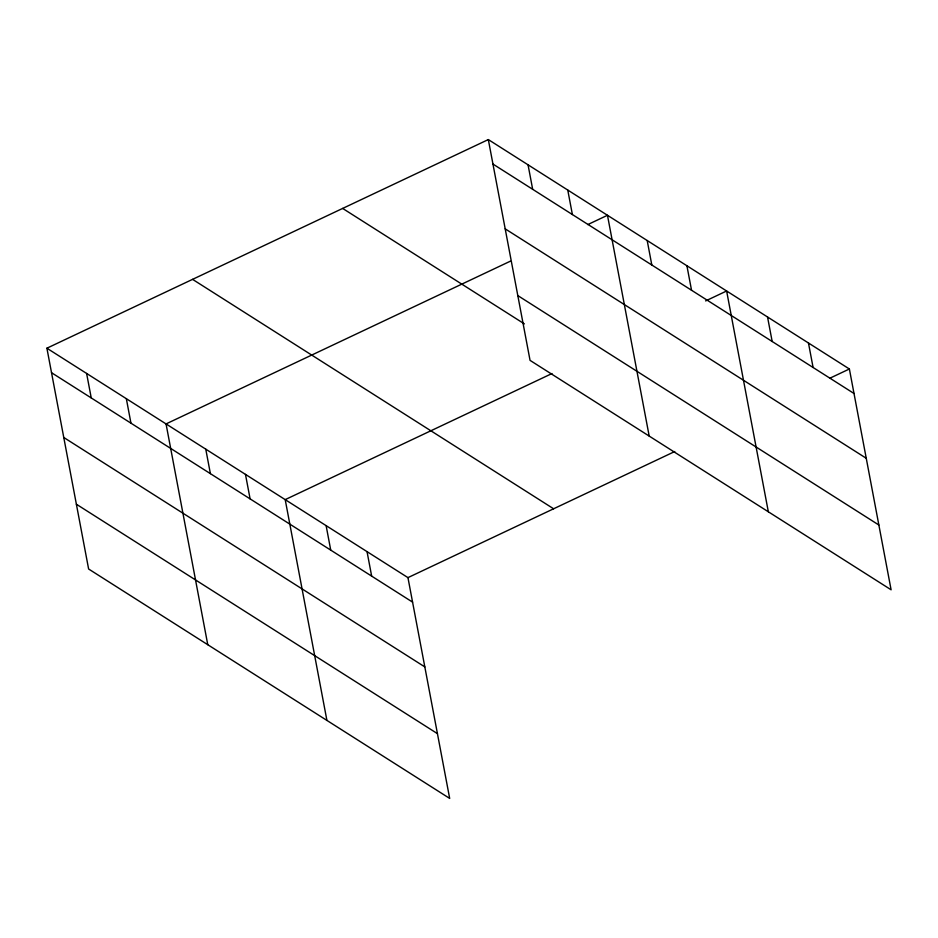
<?xml version="1.0" encoding="UTF-8"?>
<svg xmlns="http://www.w3.org/2000/svg" width="938" height="938" viewBox="0 0 938 938"><rect width="100%" height="100%" fill="white"/><g stroke="black" fill="none" stroke-linecap="round" stroke-linejoin="round"><path stroke-width="1.41" d="M46.9 348.209L407.948 577.632L449.677 798.426L88.618 569.003L46.9 348.209L488.323 139.574L849.382 368.997L891.1 589.791L530.052 360.368L488.323 139.574M510.366 261.186L166.049 423.917L207.767 644.711M587.786 224.592L607.472 215.283L649.19 436.076M551.99 373.535L285.199 499.626L326.916 720.419M705.622 300.922L726.622 290.991L768.339 511.785M407.948 577.632L674.75 451.53M829.696 378.295L849.382 368.997M492.954 164.068L854.014 393.491M505.195 228.849L866.255 458.272M517.811 295.587L878.859 525.01M342.651 208.424L524.389 323.903M192.571 279.36L553.619 508.783M51.531 372.703L412.579 602.126M63.772 437.483L424.82 666.906M76.377 504.222L437.436 733.645M808.462 342.991L813.094 367.485M767.542 316.997L772.173 341.491M686.909 265.759L691.54 290.252M647.197 240.527L651.816 265.008M567.76 190.051L572.391 214.544M528.047 164.818L532.667 189.3M367.039 551.626L371.659 576.12M326.119 525.632L330.739 550.125M245.475 474.394L250.106 498.887M205.762 449.161L210.393 473.643M126.337 398.685L130.957 423.179M86.613 373.453L91.244 397.935"/></g></svg>
